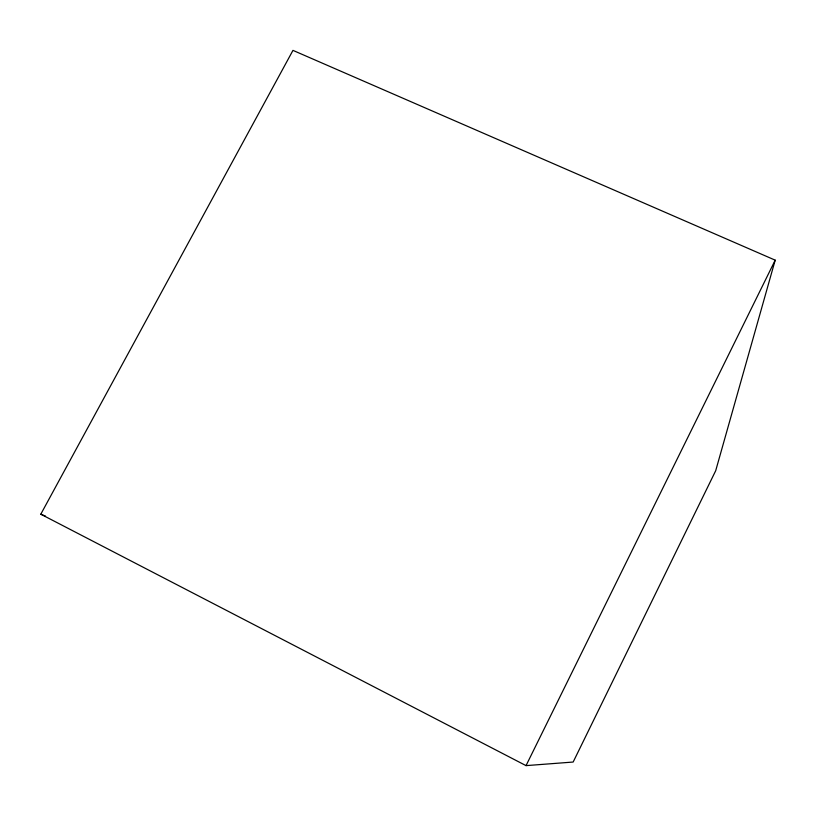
<?xml version="1.0" encoding="UTF-8"?>
<svg xmlns="http://www.w3.org/2000/svg" width="816" height="816" viewBox="0 0 816 816"><rect width="100%" height="100%" fill="white"/><g stroke="black" fill="none" stroke-linecap="round" stroke-linejoin="round"><path stroke-width="1.22" d="M775.2 260.161L715.693 470.73L573.158 762.042L526.034 765.622L40.8 514.202L292.964 50.378L775.2 260.161L526.034 765.622M40.8 514.202L45.523 516.13"/></g></svg>
